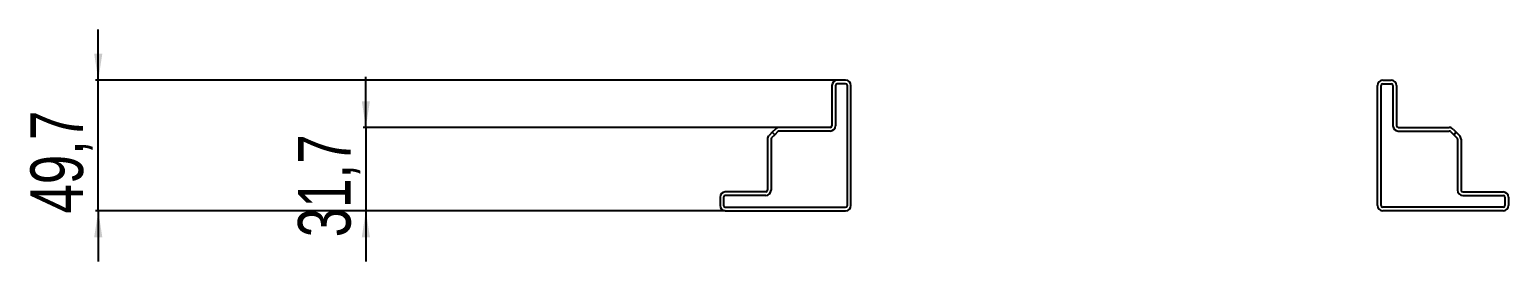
# Model space of a CAD drawing. Header units: millimetres. Extents: x -250 to 4725, y -2447 to 1577.
# Drawn here: x -249 to 312, y -1331 to -1243 of the extents above; entities that cross this region are included whole.
import ezdxf

# ---------------------------------------------------------------- set-up
doc = ezdxf.new("R2010")
doc.units = ezdxf.units.MM
doc.layers.add('FORMAT', color=7, linetype='Continuous')
doc.styles.add('SLDTEXTSTYLE0', font='TXT', dxfattribs={"width": 0.75})
doc.dimstyles.new('SLDDIMSTYLE1', dxfattribs={"dimtxt": 20, "dimasz": 10, "dimexe": 0, "dimexo": 0.0625, "dimgap": 5, "dimtad": 2, "dimdec": 1, "dimrnd": 1e-09, "dimzin": 12, "dimdsep": 46, "dimtxsty": 'SLDTEXTSTYLE0', "dimsah": 1, "dimcen": 0.09, "dimadec": 0, "dimazin": 3, "dimtfac": 1, "dimtmove": 0, "dimatfit": 0, "dimfxl": 0, "dimfrac": 2, "dimtolj": 1, "dimtzin": 12, "dimarcsym": 0})

# ---------------------------------------------------------------- blocks, each defined once
blk = doc.blocks.new('_D_5')
at = {"layer": 'FORMAT'}
for p, q in [((-223.35, -1261.77), (-223.35, -1242.54)), ((57.28, -1261.77), (-224.35, -1261.77)), ((-223.35, -1311.47), (-223.35, -1261.77)), ((14.78, -1311.47), (-224.35, -1311.47)), ((-223.35, -1311.47), (-223.35, -1330.7))]:
    blk.add_line(p, q, dxfattribs=at)
for points in [[(-223.35, -1261.77), (-221.81, -1251.77), (-224.89, -1251.77)], [(-223.35, -1311.47), (-224.89, -1321.47), (-221.81, -1321.47)]]:
    blk.add_solid(points, dxfattribs=at)
at = {"layer": 'FORMAT', "insert": (-249.13, -1312.48), "char_height": 20, "attachment_point": 1, "rotation": 90, "style": 'SLDTEXTSTYLE0'}
blk.add_mtext('49,7', dxfattribs=at)
blk = doc.blocks.new('_D_6')
at = {"layer": 'FORMAT'}
for p, q in [((-121.73, -1279.77), (-121.73, -1260.54)), ((35.23, -1279.77), (-122.73, -1279.77)), ((-121.73, -1279.77), (-121.73, -1311.47)), ((14.78, -1311.47), (-122.73, -1311.47)), ((-121.73, -1311.47), (-121.73, -1330.7))]:
    blk.add_line(p, q, dxfattribs=at)
for points in [[(-121.73, -1279.77), (-120.19, -1269.77), (-123.27, -1269.77)], [(-121.73, -1311.47), (-123.27, -1321.47), (-120.19, -1321.47)]]:
    blk.add_solid(points, dxfattribs=at)
at = {"layer": 'FORMAT', "insert": (-147.51, -1321.48), "char_height": 20, "attachment_point": 1, "rotation": 90, "style": 'SLDTEXTSTYLE0'}
blk.add_mtext('31,7', dxfattribs=at)

msp = doc.modelspace()

# ---------------------------------------------------------------- linework, layer by layer
at = {"color": 7, "linetype": 'Continuous', "lineweight": 25}
for p, q in [((60.49, -1261.77), (57.29, -1261.77)), ((60.49, -1263.12), (57.29, -1263.12)), ((264.49, -1261.77), (267.69, -1261.77)), ((264.49, -1263.12), (267.69, -1263.12)), ((55.29, -1263.77), (55.29, -1279.12)), ((56.64, -1263.77), (56.64, -1279.12)), ((61.14, -1309.47), (61.14, -1263.77)), ((62.49, -1309.47), (62.49, -1263.77)), ((262.49, -1309.47), (262.49, -1263.77)), ((263.84, -1309.47), (263.84, -1263.77)), ((268.34, -1263.77), (268.34, -1279.12)), ((269.69, -1263.77), (269.69, -1279.12)), ((33.82, -1280.36), (32.62, -1281.56)), ((54.64, -1279.77), (35.24, -1279.77)), ((270.34, -1279.77), (289.74, -1279.77)), ((291.16, -1280.36), (292.36, -1281.56)), ((30.79, -1284.22), (30.79, -1303.62)), ((32.58, -1281.6), (31.38, -1282.8)), ((32.14, -1284.22), (32.14, -1303.62)), ((33.54, -1282.55), (32.33, -1283.76)), ((33.54, -1282.55), (32.58, -1281.6)), ((32.62, -1281.56), (33.57, -1282.52)), ((34.78, -1281.31), (33.57, -1282.52)), ((54.64, -1281.12), (35.24, -1281.12)), ((270.34, -1281.12), (289.74, -1281.12)), ((290.2, -1281.31), (291.41, -1282.52)), ((292.36, -1281.56), (291.41, -1282.52)), ((291.44, -1282.55), (292.4, -1281.6)), ((291.44, -1282.55), (292.65, -1283.76)), ((292.4, -1281.6), (293.6, -1282.8)), ((292.84, -1284.22), (292.84, -1303.62)), ((294.19, -1284.22), (294.19, -1303.62)), ((12.79, -1306.27), (12.79, -1309.47)), ((14.14, -1306.27), (14.14, -1309.47)), ((30.14, -1304.27), (14.79, -1304.27)), ((30.14, -1305.62), (14.79, -1305.62)), ((294.84, -1304.27), (310.19, -1304.27)), ((294.84, -1305.62), (310.19, -1305.62)), ((310.84, -1306.27), (310.84, -1309.47)), ((312.19, -1306.27), (312.19, -1309.47)), ((14.79, -1310.12), (60.49, -1310.12)), ((14.79, -1311.47), (60.49, -1311.47)), ((310.19, -1310.12), (264.49, -1310.12)), ((310.19, -1311.47), (264.49, -1311.47))]:
    msp.add_line(p, q, dxfattribs=at)
for centre, radius, start, end in [((57.29, -1263.77), 2, 90, 180), ((57.29, -1263.77), 0.65, 90, 180), ((60.49, -1263.77), 2, 0, 90), ((60.49, -1263.77), 0.65, 0, 90), ((264.49, -1263.77), 2, 90, 180), ((264.49, -1263.77), 0.65, 90, 180), ((267.69, -1263.77), 2, 0, 90), ((267.69, -1263.77), 0.65, 0, 90), ((35.24, -1281.77), 2, 90, 135), ((54.64, -1279.12), 0.65, 270, 0), ((54.64, -1279.12), 2, 270, 0), ((270.34, -1279.12), 2, 180, 270), ((270.34, -1279.12), 0.65, 180, 270), ((289.74, -1281.77), 2, 45, 90), ((32.79, -1284.22), 2, 135, 180), ((32.79, -1284.22), 0.65, 135, 180), ((35.24, -1281.77), 0.65, 90, 135), ((289.74, -1281.77), 0.65, 45, 90), ((292.19, -1284.22), 0.65, 0, 45), ((292.19, -1284.22), 2, 0, 45), ((14.79, -1306.27), 2, 90, 180), ((14.79, -1306.27), 0.65, 90, 180), ((30.14, -1303.62), 0.65, 270, 0), ((30.14, -1303.62), 2, 270, 0), ((294.84, -1303.62), 2, 180, 270), ((294.84, -1303.62), 0.65, 180, 270), ((310.19, -1306.27), 2, 0, 90), ((310.19, -1306.27), 0.65, 0, 90), ((14.79, -1309.47), 2, 180, 270), ((14.79, -1309.47), 0.65, 180, 270), ((60.49, -1309.47), 0.65, 270, 0), ((60.49, -1309.47), 2, 270, 0), ((264.49, -1309.47), 2, 180, 270), ((264.49, -1309.47), 0.65, 180, 270), ((310.19, -1309.47), 2, 270, 0), ((310.19, -1309.47), 0.65, 270, 0)]:
    msp.add_arc(centre, radius, start, end, dxfattribs=at)

# ---------------------------------------------------------------- dimensions: what is measured, and where the dimension line sits
at = {"layer": 'FORMAT'}
for base, p1, p2, picture, middle in [((-223.35, -1261.77), (14.79, -1311.47), (57.29, -1261.77), '_D_5', (-223.35, -1286.62)), ((-121.73, -1311.47), (35.24, -1279.77), (14.79, -1311.47), '_D_6', (-121.73, -1295.62))]:
    dim = msp.add_linear_dim(base=base, p1=p1, p2=p2, angle=90, dimstyle='SLDDIMSTYLE1', dxfattribs=at)
    dim.commit()
    dim.dimension.update_dxf_attribs({"geometry": picture, "text_midpoint": middle, "dimtype": 160})

doc.saveas('drawing.dxf')
